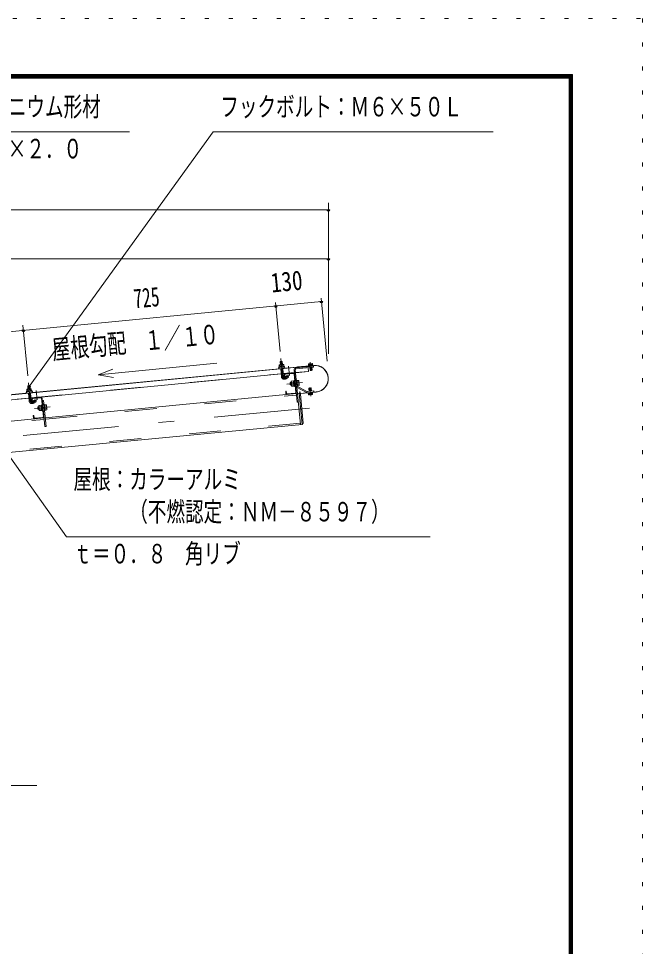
# Model space of a CAD drawing. Units: millimetres, scale not verified. Extents: x -32711 to 32716, y -14700 to 14700.
# Drawn here: x 26472 to 32716, y 5415 to 14700 of the extents above; entities that cross this region are included whole.
import ezdxf
from ezdxf.enums import TextEntityAlignment as Align

# ---------------------------------------------------------------- set-up
doc = ezdxf.new("R2010")
doc.units = ezdxf.units.MM
doc.header["$LTSCALE"] = 80
for name, pattern in [('USER2', [10, 4, -6]), ('USER3', [24, 12, -5, 2, -5]), ('USER4', [3, 0.5, -2.5])]:
    doc.linetypes.add(name, pattern=pattern)
for name, color, linetype, lineweight in [('0-6_2-02BOLD', 7, 'Continuous', 18), ('0-7_2-12HIDDEN', 3, 'USER2', 18), ('0-8_2-22CENTER', 3, 'USER3', 18), ('0-9_2-42THIN', 4, 'Continuous', 18), ('0-A_2-52DIM', 3, 'Continuous', 18), ('0-C_F-F1PAPER', 5, 'Continuous', 18), ('0-D_F-E_J_ADD', 5, 'USER4', 18)]:
    doc.layers.add(name, color=color, linetype=linetype, lineweight=lineweight)
doc.styles.add('ＭＳ ゴシック', font='')
doc.styles.get('ＭＳ ゴシック').set_extended_font_data('MS Gothic')

msp = doc.modelspace()

# ---------------------------------------------------------------- linework, layer by layer
at = {"layer": '0-6_2-02BOLD'}
for p, q in [((29110, 11267.53), (29089.1, 11265.51)), ((29115.7, 11217.31), (29113.99, 11235.15)), ((29384.68, 11230.92), (29383.51, 11243.09)), ((29404.8, 11232.83), (29403.63, 11245.02)), ((23932.69, 10698.56), (29425.75, 11227.48)), ((29367.74, 11220.14), (23932.87, 10696.82)), ((26595.93, 10902.25), (29100.84, 11143.45)), ((29091.36, 11232.98), (29093.08, 11215.13)), ((29095.99, 11193.97), (29103.39, 11117.1)), ((29099.61, 11156.39), (29120.51, 11158.41)), ((29124.3, 11119.12), (29116.89, 11195.98)), ((29121.75, 11145.47), (29233.24, 11156.2)), ((29222.63, 11149.55), (29140.41, 11141.63)), ((29246.72, 10957.77), (29228.74, 11144.52)), ((29241.59, 11186.36), (29294.4, 10637.81)), ((29257.07, 11025.66), (29241.6, 11186.35)), ((29368.06, 11216.81), (29367.56, 11221.87)), ((29385.47, 11218.49), (29384.99, 11223.55)), ((29388.93, 11182.1), (29386.53, 11207.34)), ((29405.9, 11225.57), (29406.38, 11220.5)), ((29194.39, 11059.44), (29197.06, 11031.58)), ((29222.82, 11074.51), (29202.59, 11072.56)), ((29203.86, 11059.49), (29224.07, 11061.43)), ((29224.66, 11055.33), (29232.3, 11049.04)), ((29235.03, 11079.18), (29229.45, 11078.64)), ((29236.6, 11121.36), (29247.74, 11122.43)), ((29275.65, 11066.4), (29258.92, 11064.79)), ((26563.27, 11022.31), (26566.23, 10991.6)), ((26565.53, 10989.77), (26567.26, 10971.92)), ((26589.88, 10974.1), (26588.16, 10991.95)), ((29226.59, 11035.29), (29206.37, 11033.34)), ((29232.97, 11042.07), (29225.33, 11048.36)), ((29234.92, 11021.86), (29227.95, 11021.19)), ((29258.67, 11008.91), (29353.18, 10958.25)), ((29358.47, 10968.13), (29260.36, 11020.71)), ((29261.43, 11038.64), (29278.17, 11040.25)), ((29293.63, 10948.93), (29451.11, 10964.1)), ((29451.28, 10962.35), (29293.81, 10947.2)), ((24070.11, 10659.04), (26575.02, 10900.24)), ((26570.16, 10950.75), (26577.56, 10873.89)), ((26573.78, 10913.18), (26594.68, 10915.19)), ((26598.47, 10875.9), (26591.07, 10952.77)), ((26611.83, 10868.62), (26609.54, 10892.31)), ((26614.59, 10898.41), (26696.8, 10906.34)), ((26647.36, 10868.06), (26625.13, 10852.21)), ((26702.91, 10901.3), (26720.9, 10714.56)), ((26721.91, 10879.21), (26710.77, 10878.15)), ((29253.36, 10947.16), (26738.68, 10705.03)), ((29241.69, 10951.66), (29159.46, 10943.75)), ((29383.57, 10950.22), (29384.74, 10938.04)), ((29403.69, 10952.13), (29404.85, 10939.96)), ((26675.52, 10816.9), (26668.56, 10816.23)), ((26671.24, 10788.37), (26678.2, 10789.04)), ((26698.25, 10818.22), (26678.03, 10816.28)), ((26680.55, 10790.13), (26700.77, 10792.07)), ((26698.84, 10812.12), (26706.48, 10805.82)), ((26707.15, 10798.85), (26699.5, 10805.15)), ((26702.13, 10777.98), (26709.1, 10778.65)), ((26709.33, 10776.21), (26714.91, 10776.74)), ((26749.82, 10823.19), (26733.09, 10821.58)), ((26735.61, 10795.43), (26752.34, 10797.04)), ((26727.54, 10703.95), (24212.87, 10461.82)), ((26715.85, 10708.45), (26633.64, 10700.54)), ((23987.75, 10126.85), (29311.82, 10639.49))]:
    msp.add_line(p, q, dxfattribs=at)
for points in [[(29081.77, 11214.05), (29080.05, 11231.89), (29082.91, 11233.93), (29122.1, 11237.71), (29125.31, 11236.25), (29127.03, 11218.41)], [(29112.96, 11236.83), (29110, 11267.53), (29108.09, 11269.1), (29090.68, 11267.43), (29089.1, 11265.51), (29092.06, 11234.81)], [(29376.33, 11244.18), (29373.46, 11242.14), (29374.61, 11229.96)], [(29376.33, 11244.18), (29410.48, 11247.44), (29413.69, 11245.98), (29414.85, 11233.79)], [(29230.45, 11185.29), (29261.76, 10860.06), (29272.9, 10861.14)], [(29244.54, 11155.7), (29372.75, 11168.04), (29369.13, 11205.66)], [(29246.81, 11205.14), (29423.79, 11222.18), (29424.87, 11211.03), (29247.89, 11193.99)], [(29425.58, 11229.22), (29262.88, 11213.55), (29263.05, 11211.81)], [(29407.44, 11209.35), (29409.84, 11184.09), (29406.68, 11180.28), (29392.75, 11178.95), (29388.93, 11182.1), (29409.84, 11184.09)], [(29135.37, 11135.52), (29137.65, 11111.83), (29132.08, 11111.29), (29129.79, 11134.98)], [(29138.77, 11112.52), (29160.99, 11128.37), (29173.18, 11111.27), (29150.96, 11095.42)], [(29204.03, 11032.25), (29197.06, 11031.58), (29191.34, 11036.29), (29189.65, 11053.72), (29194.39, 11059.44), (29201.35, 11060.12)], [(29202.59, 11072.56), (29200.58, 11068.13), (29204.8, 11024.23), (29207.63, 11020.26), (29227.85, 11022.21)], [(29227.95, 11021.19), (29222.72, 11075.53), (29229.69, 11076.21)], [(29229.45, 11078.64), (29235.16, 11019.42), (29240.73, 11019.96)], [(29257.46, 11021.57), (29263.03, 11022.11), (29257.32, 11081.33), (29251.75, 11080.8)], [(29257.66, 11077.87), (29274.39, 11079.48), (29277.22, 11075.51), (29281.45, 11031.62), (29279.43, 11027.18), (29262.69, 11025.57)], [(26555.94, 10970.84), (26554.22, 10988.68), (26557.09, 10990.72), (26596.28, 10994.5), (26599.48, 10993.04), (26601.2, 10975.19)], [(26587.13, 10993.61), (26584.18, 11024.31), (26582.26, 11025.89), (26564.85, 11024.22), (26563.27, 11022.31), (26584.18, 11024.31)], [(29153.35, 10948.78), (29151.07, 10972.47), (29145.49, 10971.94), (29147.78, 10948.25)], [(29288.07, 10951.92), (29286.57, 10967.6), (29288.31, 10967.76), (29289.82, 10952.08)], [(29363.52, 10956.18), (29427.72, 10962.35), (29426.64, 10973.51), (29362.45, 10967.33)], [(29402.28, 10971.16), (29399.43, 11000.95), (29395.62, 11004.1), (29381.68, 11002.77), (29378.53, 10998.96)], [(29399.43, 11000.95), (29378.53, 10998.96), (29381.36, 10969.15)], [(26603.97, 10891.77), (26606.25, 10868.08), (26611.83, 10868.62)], [(26647.36, 10868.06), (26635.16, 10885.15), (26612.94, 10869.31)], [(26708.49, 10901.83), (26735.93, 10616.86), (26747.08, 10617.93), (26721.92, 10879.22)], [(29311.82, 10639.49), (29281.94, 10949.91), (29264.52, 10948.23)], [(29311.82, 10639.49), (29321.27, 10650.95), (29293.39, 10940.47), (29281.94, 10949.91)], [(29377.9, 10935.61), (29374.68, 10937.08), (29373.51, 10949.26)], [(29377.9, 10935.61), (29412.03, 10938.87), (29414.91, 10940.92), (29413.75, 10953.1)], [(26696.99, 10831.3), (26676.76, 10829.35), (26674.75, 10824.91)], [(26674.75, 10824.91), (26678.98, 10781.02), (26681.81, 10777.05), (26702.02, 10779)], [(26703.87, 10832.99), (26696.89, 10832.32), (26702.13, 10777.98)], [(26709.33, 10776.21), (26703.62, 10835.43), (26709.2, 10835.97)], [(26731.63, 10778.35), (26737.2, 10778.89), (26731.5, 10838.12), (26725.92, 10837.58)], [(26731.83, 10834.65), (26748.57, 10836.27), (26751.39, 10832.3), (26755.62, 10788.4), (26753.6, 10783.97), (26736.87, 10782.35)], [(26627.52, 10705.57), (26625.25, 10729.26), (26619.67, 10728.72), (26621.95, 10705.03)]]:
    msp.add_lwpolyline(points, dxfattribs=at)
for points in [[(29132.26, 11218.91), (29132.8, 11213.34), (29077.06, 11207.96), (29076.52, 11213.53)], [(29372.95, 11229.8), (29373.49, 11224.23), (29417.05, 11228.38), (29416.51, 11233.95)], [(26606.44, 10975.7), (26550.69, 10970.32), (26551.23, 10964.75), (26606.98, 10970.12)], [(29371.85, 10949.1), (29371.33, 10954.68), (29414.88, 10958.83), (29415.41, 10953.26)], [(26665.51, 10793.08), (26663.83, 10810.51), (26668.56, 10816.23), (26671.24, 10788.37)]]:
    msp.add_lwpolyline(points, close=True, dxfattribs=at)
for centre, radius, start, end in [((29106.12, 11198.38), 37.62, 77.91205, 113.08797), ((29120.45, 11227.44), 10.06, 69.88426, 129.88426), ((29379.1, 11236.3), 8.11, 56.9164, 95.44783), ((29396.23, 11216.16), 29.79, 75.61871, 115.27916), ((29409.26, 11239.18), 8.11, 95.44783, 133.99406), ((29081.21, 11201.33), 7, 95.49939, 275.49939), ((29086.5, 11224.17), 10.06, 61.11575, 121.11575), ((29129.99, 11206.03), 7, 275.5002, 95.5002), ((29140.95, 11136.05), 11.2, 95.49878, 185.49857), ((29223.17, 11143.98), 11.2, 5.5027, 95.5027), ((29223.17, 11143.98), 5.6, 5.5027, 95.5027), ((29248.56, 11187.02), 18.2, 95.50003, 185.50002), ((29248.56, 11187.02), 7, 95.50003, 185.50002), ((29438.43, 11095.78), 134.05, 275.50003, 95.50003), ((29438.43, 11095.78), 132.3, 275.50003, 95.50003), ((29133.44, 11119.99), 30.18, 185.5, 305.5), ((29133.44, 11119.99), 9.19, 185.5, 305.5), ((29140.95, 11136.05), 5.6, 95.49878, 185.4908), ((29210.82, 11066.76), 10.07, 185.50095, 226.22777), ((29239.13, 11049.69), 36.61, 164.47554, 206.52635), ((29267.43, 11072.21), 10.07, 324.77412, 5.50095), ((29242.9, 11050.06), 36.61, 344.47554, 26.52635), ((26555.39, 10958.12), 7, 95.49939, 275.49939), ((26560.68, 10980.96), 10.06, 61.11575, 121.11575), ((26580.29, 10955.17), 37.62, 77.91205, 113.08797), ((26594.62, 10984.23), 10.06, 69.88426, 129.88426), ((26604.16, 10962.82), 7, 275.5002, 95.5002), ((29214.6, 11027.53), 10.07, 144.77412, 185.50095), ((29241.15, 10957.23), 5.6, 275.51155, 5.5027), ((29241.15, 10957.23), 11.2, 275.51155, 5.5027), ((29263.34, 11026.27), 6.3, 226.24097, 241.79402), ((29271.2, 11032.98), 10.07, 5.50095, 46.22777), ((29361.78, 10974.3), 18.2, 241.8121, 275.50003), ((29361.78, 10974.3), 7, 241.81552, 275.50003), ((26607.61, 10876.78), 30.18, 185.5, 305.5), ((26607.61, 10876.78), 9.19, 185.5, 305.5), ((26615.12, 10892.84), 11.2, 95.49878, 185.49857), ((26615.12, 10892.84), 5.6, 95.49878, 185.4908), ((26697.34, 10900.77), 11.2, 5.5027, 95.5027), ((26697.34, 10900.77), 5.6, 5.5027, 95.5027), ((29158.93, 10949.32), 11.2, 185.49792, 275.50047), ((29158.93, 10949.32), 5.6, 185.4908, 275.50047), ((29293.3, 10952.42), 5.25, 185.50003, 275.50003), ((29293.3, 10952.42), 3.5, 185.50003, 275.50003), ((29379.11, 10943.87), 8.11, 275.44783, 313.99406), ((29392.13, 10966.89), 29.79, 255.61871, 295.27916), ((29409.27, 10946.75), 8.11, 236.9164, 275.44783), ((26684.99, 10823.55), 10.07, 185.50095, 226.22777), ((26713.31, 10806.48), 36.61, 164.47554, 206.52635), ((26688.77, 10784.32), 10.07, 144.77412, 185.50095), ((26741.6, 10829), 10.07, 324.77412, 5.50095), ((26717.07, 10806.84), 36.61, 344.47554, 26.52635), ((26745.38, 10789.77), 10.07, 5.50095, 46.22777), ((26633.1, 10706.11), 11.2, 185.49792, 275.50047), ((26633.1, 10706.11), 5.6, 185.4908, 275.50047), ((26715.32, 10714.02), 5.6, 275.51155, 5.5027), ((26715.32, 10714.02), 11.2, 275.51155, 5.5027)]:
    msp.add_arc(centre, radius, start, end, dxfattribs=at)
at = {"layer": '0-7_2-12HIDDEN'}
for p, q in [((26595.77, 10903.99), (29100.68, 11145.19)), ((29121.59, 11147.2), (29233.08, 11157.93)), ((29244.38, 11157.44), (29372.58, 11169.78)), ((24069.95, 10660.79), (26574.86, 10901.98)), ((26740.1, 10690.39), (29254.77, 10932.53)), ((24214.29, 10447.18), (26728.95, 10689.32)), ((29293, 10652.44), (23986.34, 10141.48))]:
    msp.add_line(p, q, dxfattribs=at)
at = {"layer": '0-8_2-22CENTER'}
for p, q in [((29096.47, 11298.43), (29113.84, 11118.11)), ((29400.13, 11175.79), (29391.98, 11260.43)), ((29183.2, 11128.17), (29174.28, 11220.84)), ((26570.65, 11055.22), (26588.02, 10874.89)), ((29144.86, 11103.97), (29178.35, 11127.84)), ((29314.18, 11056.92), (29155.66, 11041.64)), ((26657.37, 10884.96), (26648.45, 10977.63)), ((29396.38, 10922.63), (29388.23, 11007.27)), ((26619.04, 10860.76), (26652.52, 10884.63)), ((29383.97, 10803.08), (23972.8, 10282.06)), ((26629.83, 10798.43), (26788.35, 10813.71))]:
    msp.add_line(p, q, dxfattribs=at)
for centre in [(29133.44, 11119.99), (26607.61, 10876.78)]:
    msp.add_arc(centre, 19.69, 185.5, 305.5, dxfattribs=at)
at = {"layer": '0-9_2-42THIN'}
for p, q in [((29093.79, 11234.98), (29090.67, 11267.43)), ((29108.09, 11269.1), (29111.22, 11236.66)), ((29118.77, 11158.23), (29115.15, 11195.81)), ((29121.14, 11151.9), (29118.77, 11158.23)), ((29387.77, 11223.82), (29388.25, 11218.76)), ((29389.32, 11207.61), (29391.99, 11179.58)), ((29403.58, 11220.23), (29403.1, 11225.3)), ((29407.31, 11181.04), (29404.64, 11209.08)), ((29201.69, 11056.64), (29191.23, 11055.63)), ((26567.97, 10991.77), (26564.85, 11024.21)), ((26582.26, 11025.89), (26585.39, 10993.45)), ((29193.24, 11034.73), (29203.7, 11035.74)), ((29384.16, 10969.42), (29381.05, 11002.01)), ((29396.38, 11003.48), (29399.48, 10970.9)), ((26675.86, 10813.42), (26665.41, 10812.41)), ((26667.42, 10791.51), (26677.87, 10792.52))]:
    msp.add_line(p, q, dxfattribs=at)
for points in [[(29097.73, 11194.14), (29101.35, 11156.56), (29100.23, 11149.89)], [(26571.91, 10950.92), (26575.52, 10913.35), (26574.41, 10906.68)], [(26595.31, 10908.69), (26592.94, 10915.02), (26589.32, 10952.6)]]:
    msp.add_lwpolyline(points, dxfattribs=at)
at = {"layer": '0-A_2-52DIM'}
for p, q in [((28420.88, 13565.9), (26578.87, 11017.86)), ((31220.88, 13565.9), (28420.88, 13565.9)), ((29572.37, 12855.45), (29572.37, 11345.24)), ((15509.39, 12785.45), (29572.37, 12785.45)), ((29586.37, 12785.45), (29558.37, 12785.45)), ((29572.37, 12295.45), (15509.39, 12295.45)), ((29586.37, 12295.45), (29558.37, 12295.45)), ((29559.56, 11272.78), (29499.05, 11901.27)), ((29502.26, 11867.92), (23994.24, 11337.56)), ((29059.87, 11823.97), (29031.87, 11823.97)), ((29089.76, 11368.11), (29042.66, 11857.32)), ((29516.26, 11867.92), (29488.26, 11867.92)), ((26563.95, 11124.9), (26515.02, 11633.02)), ((26534.05, 11580.76), (26506.05, 11580.76)), ((27268.33, 11135.89), (27423.67, 11109.89)), ((26592.87, 11017.86), (26564.87, 11017.86))]:
    msp.add_line(p, q, dxfattribs=at)
for points in [[(24455.29, 10586.06), (24990.89, 13565.9), (27580.89, 13565.9)], [(27415.85, 11191.05), (27268.33, 11135.89), (28457.74, 11250.42)], [(25988.48, 10872.44), (26950.87, 9512.9), (30590.87, 9512.9)], [(22024.84, 8133), (23856.24, 7026.09), (26656.24, 7026.09)]]:
    msp.add_lwpolyline(points, dxfattribs=at)
for centre in [(29572.37, 12785.45), (29572.37, 12295.45), (29045.87, 11823.97), (29502.26, 11867.92), (26520.05, 11580.76), (26578.87, 11017.86)]:
    msp.add_arc(centre, 14, 180, 0, dxfattribs=at)
at = {"layer": '0-C_F-F1PAPER'}
for points in [[(32016, -14000), (-8164, -14000), (-8164, 14140), (32016, 14140)], [(32012.5, -13996.5), (32012.5, 14136.5), (-8160.5, 14136.5), (-8160.5, -13996.5)], [(32009, -13993), (32009, 14133), (-8157, 14133), (-8157, -13993)], [(32005.5, -13989.5), (-8153.5, -13989.5), (-8153.5, 14129.5), (32005.5, 14129.5)], [(32002, -13986), (32002, 14126), (-8150, 14126), (-8150, -13986)], [(31998.5, -13982.5), (-8146.5, -13982.5), (-8146.5, 14122.5), (31998.5, 14122.5)], [(31995, -13979), (31995, 14119), (-8143, 14119), (-8143, -13979)], [(31991.5, -13975.5), (-8139.5, -13975.5), (-8139.5, 14115.5), (31991.5, 14115.5)], [(31988, -13972), (-8136, -13972), (-8136, 14112), (31988, 14112)], [(31984.5, -13968.5), (-8132.5, -13968.5), (-8132.5, 14108.5), (31984.5, 14108.5)], [(31981, -13965), (31981, 14105), (-8129, 14105), (-8129, -13965)]]:
    msp.add_lwpolyline(points, close=True, dxfattribs=at)
at = {"layer": '0-D_F-E_J_ADD'}
msp.add_lwpolyline([(32716, -14700), (-8864, -14700), (-8864, 14700), (32716, 14700)], close=True, dxfattribs=at)

# ---------------------------------------------------------------- texts
at = {"layer": '0-A_2-52DIM', "color": 7, "style": 'ＭＳ ゴシック', "width": 0.7}
for s, p in [('側化粧：アルミニウム形材', (25060.89, 13662.5)), ('フックボルト：Ｍ６×５０Ｌ', (28490.88, 13662.5)), ('\u3000－７７×４０×２．０', (25060.89, 13242.5)), ('屋根：カラーアルミ', (27020.87, 9934.18)), ('\u3000\u3000\u3000（不燃認定：ＮＭ－８５９７）', (27020.88, 9609.51)), ('ｔ＝０．８\u3000角リブ', (27020.87, 9189.5))]:
    msp.add_text(s, height=195, dxfattribs=at).set_placement(p, align=Align.BOTTOM_LEFT)
at = {"layer": '0-A_2-52DIM', "color": 7, "style": 'ＭＳ ゴシック'}
for s, width, p in [('130', 0.8, (29011.29, 11900.11)), ('725', 0.65, (27638.96, 11741.24)), ('屋根勾配\u3000１／１０', 0.7, (26820.62, 11230.44))]:
    msp.add_text(s, height=195, rotation=5.5, dxfattribs=dict(at, width=width)).set_placement(p, align=Align.BOTTOM_LEFT)

doc.saveas('drawing.dxf')
